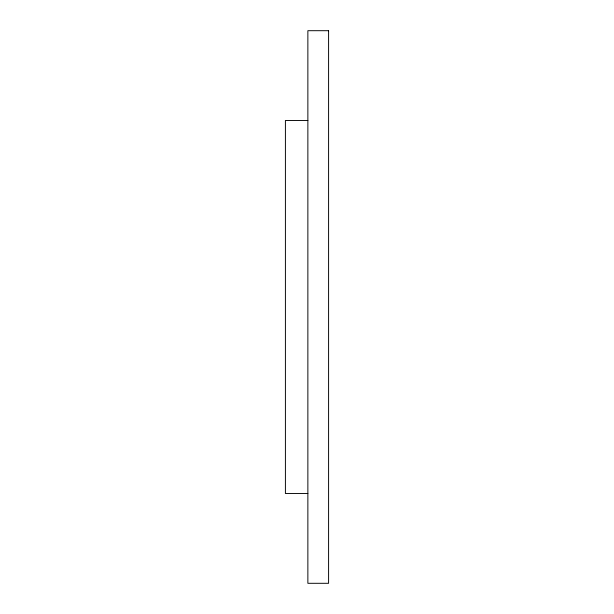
<?xml version="1.0" encoding="UTF-8"?>
<svg xmlns="http://www.w3.org/2000/svg" width="614" height="614" viewBox="0 0 614 614"><rect width="100%" height="100%" fill="white"/><g stroke="black" fill="none" stroke-linecap="round" stroke-linejoin="round"><path stroke-width="0.92" d="M307.867 120.497L285.41 120.497L285.41 493.502L307.86 493.502M328.59 30.7L307.867 30.7L307.867 583.3L328.59 583.3L328.59 30.7"/></g></svg>
